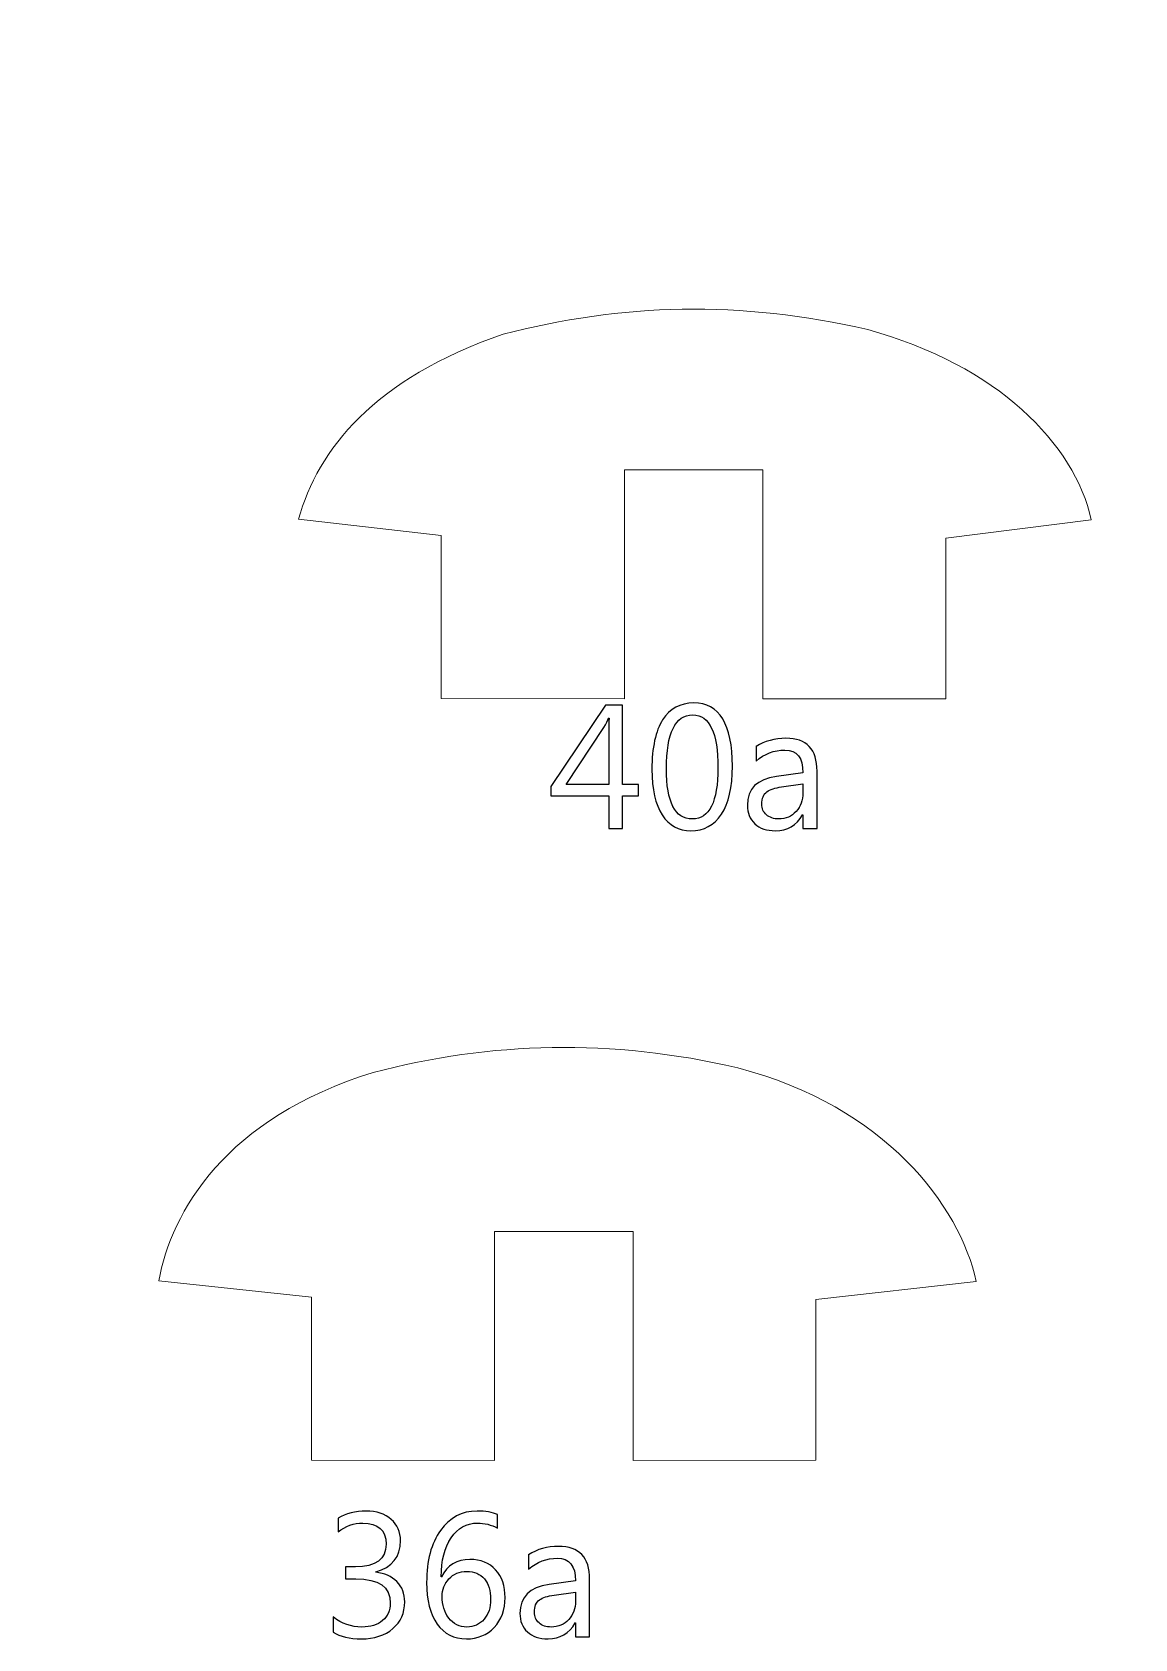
# Model space of a CAD drawing. Header units: centimetres. Extents: x -370 to 378, y -504 to 433.
# Drawn here: x -265.7 to -215.3, y -322.5 to -249 of the extents above; entities that cross this region are included whole.
import ezdxf

# ---------------------------------------------------------------- set-up
doc = ezdxf.new("R2010")
doc.units = ezdxf.units.CM
doc.header["$MEASUREMENT"] = 0
doc.layers.add('Camada 1', color=7, linetype='Continuous')
doc.layers.add('Camada 2', color=20, linetype='Continuous')

msp = doc.modelspace()

# ---------------------------------------------------------------- linework, layer by layer
at = {"layer": 'Camada 1', "lineweight": 9}
for points, knots in [([(-128.908, -216.842), (-128.563, -218.498), (-128.072, -219.595), (-127.194, -221.773), (-127.194, -221.773), (-125.243, -227.462), (-124.128, -230.743), (-130.168, -232.969), (-130.168, -232.969), (-133.271, -233.871), (-135.883, -234.855), (-138.089, -235.907), (-138.089, -235.907), (-149.115, -240.463), (-149.643, -256.886), (-145.418, -267.928), (-145.418, -267.928), (-142.384, -272.867), (-146.707, -278.829), (-150.836, -277.446), (-150.836, -277.446), (-150.836, -277.446), (-192.145, -263.788), (-192.145, -263.788), (-192.145, -263.788), (-190.956, -259.309), (-189.742, -254.974), (-188.144, -250.496), (-188.144, -250.496), (-188.144, -250.496), (-177.782, -254.733), (-177.782, -254.733), (-177.782, -254.733), (-177.782, -254.733), (-175.733, -248.896), (-175.733, -248.896), (-175.733, -248.896), (-175.733, -248.896), (-186.049, -244.443), (-186.049, -244.443), (-186.049, -244.443), (-183.808, -239.594), (-181.887, -234.98), (-179.406, -230.374), (-179.406, -230.374), (-179.406, -230.374), (-168.747, -236.259), (-168.747, -236.259), (-168.747, -236.259), (-168.747, -236.259), (-165.555, -230.971), (-165.555, -230.971), (-165.555, -230.971), (-165.555, -230.971), (-176.148, -224.865), (-176.148, -224.865), (-176.148, -224.865), (-173.717, -220.757), (-171.416, -217.252), (-168.851, -213.522), (-168.851, -213.522), (-168.851, -213.522), (-159.025, -220.007), (-159.025, -220.007), (-159.025, -220.007), (-159.025, -220.007), (-155.666, -214.908), (-155.666, -214.908), (-155.666, -214.908), (-155.666, -214.908), (-164.895, -208.649), (-164.895, -208.649), (-164.895, -208.649), (-162.153, -204.838), (-159.606, -200.762), (-157.083, -196.863), (-157.083, -196.863), (-157.083, -196.863), (-147.01, -203.041), (-147.01, -203.041), (-147.01, -203.041), (-147.01, -203.041), (-144.281, -197.679), (-144.281, -197.679), (-144.281, -197.679), (-144.281, -197.679), (-154.232, -191.158), (-154.232, -191.158), (-154.232, -191.158), (-144.635, -172.279), (-157.723, -157.934), (-172.225, -154.858), (-172.225, -154.858), (-203.205, -148.63), (-229.846, -151.43), (-258.357, -166.905), (-258.357, -166.905), (-277.715, -176.912), (-296.811, -188.87), (-315.752, -200.902), (-315.752, -200.902), (-327.366, -207.187), (-335.37, -213.353), (-348.643, -217.882), (-348.643, -217.882), (-352.766, -219.15), (-355.106, -219.902), (-356.656, -219.088), (-356.656, -219.088), (-362.826, -209.116), (-366.563, -194.395), (-365.78, -161.289), (-365.78, -161.289), (-363.686, -132.786), (-361.571, -118.742), (-355.267, -108.829), (-355.267, -108.829), (-345.347, -103.242), (-312.988, -104.264), (-269.992, -108.517), (-269.992, -108.517), (-239.975, -110.741), (-208.579, -116.505), (-175.44, -115.966), (-175.44, -115.966), (-160.486, -115.484), (-149.122, -96.168), (-134.511, -74.093), (-134.511, -74.093), (-126.586, -75.396), (-120.115, -74.113), (-115.871, -70.496), (-115.871, -70.496), (-111.766, -66.489), (-109.465, -61.748), (-109.549, -56.143), (-109.549, -56.143), (-109.566, -54.543), (-108.448, -53.955), (-106.672, -54.599), (-106.672, -54.599), (-85.196, -59.004), (-64.828, -61.494), (-46.081, -61.353), (-46.081, -61.353), (-46.081, -61.353), (-33.719, -61.576), (-33.719, -61.576), (-33.719, -61.576), (-16.659, -61.895), (-6.172, -65.083), (-3.452, -75.694), (-3.452, -75.694), (-2.822, -78.782), (-2.961, -99.613), (-2.931, -103.622), (-2.931, -103.622), (-2.931, -103.622), (-2.999, -145.584), (-2.999, -145.584), (-2.999, -145.584), (-2.999, -145.584), (-41.961, -145.637), (-41.961, -145.637), (-41.961, -145.637), (-41.961, -145.637), (-41.901, -151.835), (-41.901, -151.835), (-41.901, -151.835), (-41.901, -151.835), (-2.991, -151.942), (-2.991, -151.942), (-2.991, -151.942), (-2.991, -151.942), (-3.171, -204.173), (-3.171, -204.173), (-3.171, -204.173), (-3.171, -204.173), (-14.405, -205.301), (-14.405, -205.301), (-14.405, -205.301), (-14.405, -205.301), (-19.867, -174.688), (-19.867, -174.688), (-19.867, -174.688), (-19.867, -174.688), (-54.73, -179.836), (-54.73, -179.836), (-54.73, -179.836), (-54.73, -179.836), (-48.996, -209.334), (-48.996, -209.334), (-48.996, -209.334), (-48.996, -209.334), (-67.324, -211.218), (-67.324, -211.218), (-67.324, -211.218), (-67.409, -203.904), (-68.256, -196.944), (-70.08, -190.503), (-70.08, -190.503), (-72.539, -181.986), (-75.565, -175.561), (-80.071, -174.099), (-80.071, -174.099), (-80.071, -174.099), (-116.833, -174.104), (-116.833, -174.104), (-116.833, -174.104), (-119.453, -174.241), (-120.63, -178.439), (-119.763, -184.995), (-119.763, -184.995), (-119.071, -192.096), (-114.129, -197.968), (-111.474, -205.409), (-111.474, -205.409), (-109.716, -210.334), (-110.161, -211.286), (-114.056, -211.26), (-114.056, -211.26), (-114.056, -211.26), (-126.213, -211.201), (-126.213, -211.201), (-126.213, -211.201), (-127.842, -211.72), (-129.339, -213.831), (-128.908, -216.842)], [0, 0, 0, 0, 0.017241, 0.017241, 0.017241, 0.017241, 0.034483, 0.034483, 0.034483, 0.034483, 0.051724, 0.051724, 0.051724, 0.051724, 0.068966, 0.068966, 0.068966, 0.068966, 0.086207, 0.086207, 0.086207, 0.086207, 0.103448, 0.103448, 0.103448, 0.103448, 0.12069, 0.12069, 0.12069, 0.12069, 0.137931, 0.137931, 0.137931, 0.137931, 0.155172, 0.155172, 0.155172, 0.155172, 0.172414, 0.172414, 0.172414, 0.172414, 0.189655, 0.189655, 0.189655, 0.189655, 0.206897, 0.206897, 0.206897, 0.206897, 0.224138, 0.224138, 0.224138, 0.224138, 0.241379, 0.241379, 0.241379, 0.241379, 0.258621, 0.258621, 0.258621, 0.258621, 0.275862, 0.275862, 0.275862, 0.275862, 0.293103, 0.293103, 0.293103, 0.293103, 0.310345, 0.310345, 0.310345, 0.310345, 0.327586, 0.327586, 0.327586, 0.327586, 0.344828, 0.344828, 0.344828, 0.344828, 0.362069, 0.362069, 0.362069, 0.362069, 0.37931, 0.37931, 0.37931, 0.37931, 0.396552, 0.396552, 0.396552, 0.396552, 0.413793, 0.413793, 0.413793, 0.413793, 0.431034, 0.431034, 0.431034, 0.431034, 0.448276, 0.448276, 0.448276, 0.448276, 0.465517, 0.465517, 0.465517, 0.465517, 0.482759, 0.482759, 0.482759, 0.482759, 0.5, 0.5, 0.5, 0.5, 0.517241, 0.517241, 0.517241, 0.517241, 0.534483, 0.534483, 0.534483, 0.534483, 0.551724, 0.551724, 0.551724, 0.551724, 0.568966, 0.568966, 0.568966, 0.568966, 0.586207, 0.586207, 0.586207, 0.586207, 0.603448, 0.603448, 0.603448, 0.603448, 0.62069, 0.62069, 0.62069, 0.62069, 0.637931, 0.637931, 0.637931, 0.637931, 0.655172, 0.655172, 0.655172, 0.655172, 0.672414, 0.672414, 0.672414, 0.672414, 0.689655, 0.689655, 0.689655, 0.689655, 0.706897, 0.706897, 0.706897, 0.706897, 0.724138, 0.724138, 0.724138, 0.724138, 0.741379, 0.741379, 0.741379, 0.741379, 0.758621, 0.758621, 0.758621, 0.758621, 0.775862, 0.775862, 0.775862, 0.775862, 0.793103, 0.793103, 0.793103, 0.793103, 0.810345, 0.810345, 0.810345, 0.810345, 0.827586, 0.827586, 0.827586, 0.827586, 0.844828, 0.844828, 0.844828, 0.844828, 0.862069, 0.862069, 0.862069, 0.862069, 0.87931, 0.87931, 0.87931, 0.87931, 0.896552, 0.896552, 0.896552, 0.896552, 0.913793, 0.913793, 0.913793, 0.913793, 0.931034, 0.931034, 0.931034, 0.931034, 0.948276, 0.948276, 0.948276, 0.948276, 0.965517, 0.965517, 0.965517, 0.965517, 1, 1, 1, 1]), ([(-238.661, -269.036), (-238.661, -269.036), (-232.329, -269.036), (-232.329, -269.036), (-232.329, -269.036), (-232.329, -269.036), (-232.333, -279.502), (-232.333, -279.502), (-232.333, -279.502), (-232.333, -279.502), (-223.975, -279.5), (-223.975, -279.5), (-223.975, -279.5), (-223.975, -279.5), (-223.97, -272.158), (-223.97, -272.158), (-223.97, -272.158), (-223.97, -272.158), (-217.318, -271.329), (-217.318, -271.329), (-217.318, -271.329), (-218.091, -267.849), (-221.59, -264.271), (-227.541, -262.632), (-227.541, -262.632), (-233.322, -261.283), (-238.833, -261.431), (-244.213, -262.848), (-244.213, -262.848), (-250.138, -264.884), (-252.664, -268.112), (-253.559, -271.3), (-253.559, -271.3), (-253.559, -271.3), (-247.034, -272.045), (-247.034, -272.045), (-247.034, -272.045), (-247.034, -272.045), (-247.033, -279.487), (-247.033, -279.487), (-247.033, -279.487), (-247.033, -279.487), (-238.66, -279.501), (-238.66, -279.501), (-238.66, -279.501), (-238.66, -279.501), (-238.661, -269.036), (-238.661, -269.036)], [0, 0, 0, 0, 0.076923, 0.076923, 0.076923, 0.076923, 0.153846, 0.153846, 0.153846, 0.153846, 0.230769, 0.230769, 0.230769, 0.230769, 0.307692, 0.307692, 0.307692, 0.307692, 0.384615, 0.384615, 0.384615, 0.384615, 0.461538, 0.461538, 0.461538, 0.461538, 0.538462, 0.538462, 0.538462, 0.538462, 0.615385, 0.615385, 0.615385, 0.615385, 0.692308, 0.692308, 0.692308, 0.692308, 0.769231, 0.769231, 0.769231, 0.769231, 0.846154, 0.846154, 0.846154, 0.846154, 1, 1, 1, 1]), ([(-244.599, -303.838), (-244.599, -303.838), (-238.266, -303.838), (-238.266, -303.838), (-238.266, -303.838), (-238.266, -303.838), (-238.27, -314.304), (-238.27, -314.304), (-238.27, -314.304), (-238.27, -314.304), (-229.912, -314.302), (-229.912, -314.302), (-229.912, -314.302), (-229.912, -314.302), (-229.907, -306.96), (-229.907, -306.96), (-229.907, -306.96), (-229.907, -306.96), (-222.576, -306.131), (-222.576, -306.131), (-222.576, -306.131), (-223.35, -302.651), (-226.706, -298.149), (-233.478, -296.368), (-233.478, -296.368), (-239.259, -295.018), (-244.771, -295.166), (-250.151, -296.584), (-250.151, -296.584), (-256.896, -298.655), (-259.379, -302.95), (-259.952, -306.102), (-259.952, -306.102), (-259.952, -306.102), (-252.972, -306.847), (-252.972, -306.847), (-252.972, -306.847), (-252.972, -306.847), (-252.971, -314.289), (-252.971, -314.289), (-252.971, -314.289), (-252.971, -314.289), (-244.598, -314.303), (-244.598, -314.303), (-244.598, -314.303), (-244.598, -314.303), (-244.599, -303.838), (-244.599, -303.838)], [0, 0, 0, 0, 0.076923, 0.076923, 0.076923, 0.076923, 0.153846, 0.153846, 0.153846, 0.153846, 0.230769, 0.230769, 0.230769, 0.230769, 0.307692, 0.307692, 0.307692, 0.307692, 0.384615, 0.384615, 0.384615, 0.384615, 0.461538, 0.461538, 0.461538, 0.461538, 0.538462, 0.538462, 0.538462, 0.538462, 0.615385, 0.615385, 0.615385, 0.615385, 0.692308, 0.692308, 0.692308, 0.692308, 0.769231, 0.769231, 0.769231, 0.769231, 0.846154, 0.846154, 0.846154, 0.846154, 1, 1, 1, 1])]:
    msp.add_open_spline(points, degree=3, knots=knots, dxfattribs=at)
at = {"layer": 'Camada 2'}
for points, knots in [([(-235.625, -285.533), (-236.184, -285.533), (-236.621, -285.292), (-236.934, -284.812), (-236.934, -284.812), (-237.247, -284.331), (-237.404, -283.636), (-237.404, -282.728), (-237.404, -282.728), (-237.404, -281.729), (-237.24, -280.975), (-236.914, -280.463), (-236.914, -280.463), (-236.587, -279.951), (-236.115, -279.694), (-235.498, -279.694), (-235.498, -279.694), (-234.317, -279.694), (-233.727, -280.659), (-233.727, -282.589), (-233.727, -282.589), (-233.727, -283.546), (-233.894, -284.275), (-234.227, -284.779), (-234.227, -284.779), (-234.56, -285.282), (-235.027, -285.533), (-235.625, -285.533)], [0, 0, 0, 0, 0.125, 0.125, 0.125, 0.125, 0.25, 0.25, 0.25, 0.25, 0.375, 0.375, 0.375, 0.375, 0.5, 0.5, 0.5, 0.5, 0.625, 0.625, 0.625, 0.625, 0.75, 0.75, 0.75, 0.75, 1, 1, 1, 1]), ([(-238.017, -283.936), (-238.017, -283.936), (-238.743, -283.936), (-238.743, -283.936), (-238.743, -283.936), (-238.743, -283.936), (-238.743, -285.436), (-238.743, -285.436), (-238.743, -285.436), (-238.743, -285.436), (-239.38, -285.436), (-239.38, -285.436), (-239.38, -285.436), (-239.38, -285.436), (-239.38, -283.936), (-239.38, -283.936), (-239.38, -283.936), (-239.38, -283.936), (-242.033, -283.936), (-242.033, -283.936), (-242.033, -283.936), (-242.033, -283.936), (-242.033, -283.514), (-242.033, -283.514), (-242.033, -283.514), (-242.033, -283.514), (-239.521, -279.791), (-239.521, -279.791), (-239.521, -279.791), (-239.521, -279.791), (-238.743, -279.791), (-238.743, -279.791), (-238.743, -279.791), (-238.743, -279.791), (-238.743, -283.412), (-238.743, -283.412), (-238.743, -283.412), (-238.743, -283.412), (-238.017, -283.412), (-238.017, -283.412), (-238.017, -283.412), (-238.017, -283.412), (-238.017, -283.936), (-238.017, -283.936)], [0, 0, 0, 0, 0.083333, 0.083333, 0.083333, 0.083333, 0.166667, 0.166667, 0.166667, 0.166667, 0.25, 0.25, 0.25, 0.25, 0.333333, 0.333333, 0.333333, 0.333333, 0.416667, 0.416667, 0.416667, 0.416667, 0.5, 0.5, 0.5, 0.5, 0.583333, 0.583333, 0.583333, 0.583333, 0.666667, 0.666667, 0.666667, 0.666667, 0.75, 0.75, 0.75, 0.75, 0.833333, 0.833333, 0.833333, 0.833333, 1, 1, 1, 1]), ([(-239.38, -283.412), (-239.38, -283.412), (-239.38, -280.972), (-239.38, -280.972), (-239.38, -280.972), (-239.38, -280.799), (-239.375, -280.604), (-239.364, -280.389), (-239.364, -280.389), (-239.364, -280.389), (-239.38, -280.389), (-239.38, -280.389), (-239.38, -280.389), (-239.416, -280.484), (-239.489, -280.628), (-239.597, -280.822), (-239.597, -280.822), (-239.597, -280.822), (-241.333, -283.412), (-241.333, -283.412), (-241.333, -283.412), (-241.333, -283.412), (-239.38, -283.412), (-239.38, -283.412)], [0, 0, 0, 0, 0.142857, 0.142857, 0.142857, 0.142857, 0.285714, 0.285714, 0.285714, 0.285714, 0.428571, 0.428571, 0.428571, 0.428571, 0.571429, 0.571429, 0.571429, 0.571429, 0.714286, 0.714286, 0.714286, 0.714286, 1, 1, 1, 1]), ([(-235.535, -280.242), (-236.34, -280.242), (-236.743, -281.061), (-236.743, -282.698), (-236.743, -282.698), (-236.743, -284.228), (-236.348, -284.993), (-235.557, -284.993), (-235.557, -284.993), (-234.778, -284.993), (-234.388, -284.214), (-234.388, -282.659), (-234.388, -282.659), (-234.388, -281.048), (-234.77, -280.242), (-235.535, -280.242)], [0, 0, 0, 0, 0.2, 0.2, 0.2, 0.2, 0.4, 0.4, 0.4, 0.4, 0.6, 0.6, 0.6, 0.6, 1, 1, 1, 1]), ([(-229.856, -285.436), (-229.856, -285.436), (-230.501, -285.436), (-230.501, -285.436), (-230.501, -285.436), (-230.501, -285.436), (-230.501, -284.806), (-230.501, -284.806), (-230.501, -284.806), (-230.501, -284.806), (-230.517, -284.806), (-230.517, -284.806), (-230.517, -284.806), (-230.798, -285.291), (-231.211, -285.533), (-231.758, -285.533), (-231.758, -285.533), (-232.16, -285.533), (-232.474, -285.427), (-232.701, -285.213), (-232.701, -285.213), (-232.929, -285.001), (-233.041, -284.718), (-233.041, -284.366), (-233.041, -284.366), (-233.041, -283.612), (-232.598, -283.173), (-231.711, -283.049), (-231.711, -283.049), (-231.711, -283.049), (-230.501, -282.88), (-230.501, -282.88), (-230.501, -282.88), (-230.501, -282.191), (-230.778, -281.847), (-231.332, -281.847), (-231.332, -281.847), (-231.817, -281.847), (-232.255, -282.014), (-232.646, -282.347), (-232.646, -282.347), (-232.646, -282.347), (-232.646, -281.686), (-232.646, -281.686), (-232.646, -281.686), (-232.25, -281.433), (-231.794, -281.307), (-231.277, -281.307), (-231.277, -281.307), (-230.329, -281.307), (-229.856, -281.808), (-229.856, -282.812), (-229.856, -282.812), (-229.856, -282.812), (-229.856, -285.436), (-229.856, -285.436)], [0, 0, 0, 0, 0.066667, 0.066667, 0.066667, 0.066667, 0.133333, 0.133333, 0.133333, 0.133333, 0.2, 0.2, 0.2, 0.2, 0.266667, 0.266667, 0.266667, 0.266667, 0.333333, 0.333333, 0.333333, 0.333333, 0.4, 0.4, 0.4, 0.4, 0.466667, 0.466667, 0.466667, 0.466667, 0.533333, 0.533333, 0.533333, 0.533333, 0.6, 0.6, 0.6, 0.6, 0.666667, 0.666667, 0.666667, 0.666667, 0.733333, 0.733333, 0.733333, 0.733333, 0.8, 0.8, 0.8, 0.8, 0.866667, 0.866667, 0.866667, 0.866667, 1, 1, 1, 1]), ([(-230.501, -283.396), (-230.501, -283.396), (-231.474, -283.53), (-231.474, -283.53), (-231.474, -283.53), (-231.774, -283.572), (-232, -283.647), (-232.151, -283.753), (-232.151, -283.753), (-232.304, -283.861), (-232.38, -284.049), (-232.38, -284.32), (-232.38, -284.32), (-232.38, -284.518), (-232.31, -284.679), (-232.169, -284.804), (-232.169, -284.804), (-232.029, -284.929), (-231.841, -284.993), (-231.609, -284.993), (-231.609, -284.993), (-231.287, -284.993), (-231.023, -284.88), (-230.814, -284.655), (-230.814, -284.655), (-230.606, -284.429), (-230.501, -284.144), (-230.501, -283.799), (-230.501, -283.799), (-230.501, -283.799), (-230.501, -283.396), (-230.501, -283.396)], [0, 0, 0, 0, 0.111111, 0.111111, 0.111111, 0.111111, 0.222222, 0.222222, 0.222222, 0.222222, 0.333333, 0.333333, 0.333333, 0.333333, 0.444444, 0.444444, 0.444444, 0.444444, 0.555556, 0.555556, 0.555556, 0.555556, 0.666667, 0.666667, 0.666667, 0.666667, 0.777778, 0.777778, 0.777778, 0.777778, 1, 1, 1, 1]), ([(-251.971, -322.154), (-251.971, -322.154), (-251.971, -321.461), (-251.971, -321.461), (-251.971, -321.461), (-251.585, -321.767), (-251.148, -321.92), (-250.663, -321.92), (-250.663, -321.92), (-250.268, -321.92), (-249.953, -321.822), (-249.718, -321.624), (-249.718, -321.624), (-249.483, -321.427), (-249.366, -321.161), (-249.366, -320.827), (-249.366, -320.827), (-249.366, -320.088), (-249.89, -319.718), (-250.937, -319.718), (-250.937, -319.718), (-250.937, -319.718), (-251.406, -319.718), (-251.406, -319.718), (-251.406, -319.718), (-251.406, -319.718), (-251.406, -319.17), (-251.406, -319.17), (-251.406, -319.17), (-251.406, -319.17), (-250.96, -319.17), (-250.96, -319.17), (-250.96, -319.17), (-250.026, -319.17), (-249.56, -318.823), (-249.56, -318.131), (-249.56, -318.131), (-249.56, -317.49), (-249.916, -317.17), (-250.628, -317.17), (-250.628, -317.17), (-251.026, -317.17), (-251.401, -317.304), (-251.753, -317.573), (-251.753, -317.573), (-251.753, -317.573), (-251.753, -316.944), (-251.753, -316.944), (-251.753, -316.944), (-251.39, -316.729), (-250.961, -316.622), (-250.468, -316.622), (-250.468, -316.622), (-249.992, -316.622), (-249.612, -316.748), (-249.326, -316.999), (-249.326, -316.999), (-249.041, -317.252), (-248.898, -317.575), (-248.898, -317.969), (-248.898, -317.969), (-248.898, -318.712), (-249.276, -319.19), (-250.033, -319.403), (-250.033, -319.403), (-250.033, -319.403), (-250.033, -319.419), (-250.033, -319.419), (-250.033, -319.419), (-249.627, -319.458), (-249.304, -319.6), (-249.065, -319.846), (-249.065, -319.846), (-248.824, -320.092), (-248.705, -320.399), (-248.705, -320.766), (-248.705, -320.766), (-248.705, -321.274), (-248.886, -321.682), (-249.25, -321.994), (-249.25, -321.994), (-249.615, -322.305), (-250.094, -322.46), (-250.69, -322.46), (-250.69, -322.46), (-251.226, -322.46), (-251.654, -322.358), (-251.971, -322.154)], [0, 0, 0, 0, 0.043478, 0.043478, 0.043478, 0.043478, 0.086957, 0.086957, 0.086957, 0.086957, 0.130435, 0.130435, 0.130435, 0.130435, 0.173913, 0.173913, 0.173913, 0.173913, 0.217391, 0.217391, 0.217391, 0.217391, 0.26087, 0.26087, 0.26087, 0.26087, 0.304348, 0.304348, 0.304348, 0.304348, 0.347826, 0.347826, 0.347826, 0.347826, 0.391304, 0.391304, 0.391304, 0.391304, 0.434783, 0.434783, 0.434783, 0.434783, 0.478261, 0.478261, 0.478261, 0.478261, 0.521739, 0.521739, 0.521739, 0.521739, 0.565217, 0.565217, 0.565217, 0.565217, 0.608696, 0.608696, 0.608696, 0.608696, 0.652174, 0.652174, 0.652174, 0.652174, 0.695652, 0.695652, 0.695652, 0.695652, 0.73913, 0.73913, 0.73913, 0.73913, 0.782609, 0.782609, 0.782609, 0.782609, 0.826087, 0.826087, 0.826087, 0.826087, 0.869565, 0.869565, 0.869565, 0.869565, 0.913043, 0.913043, 0.913043, 0.913043, 1, 1, 1, 1]), ([(-244.463, -316.783), (-244.463, -316.783), (-244.463, -317.395), (-244.463, -317.395), (-244.463, -317.395), (-244.754, -317.245), (-245.061, -317.17), (-245.383, -317.17), (-245.383, -317.17), (-245.883, -317.17), (-246.284, -317.393), (-246.585, -317.84), (-246.585, -317.84), (-246.885, -318.286), (-247.035, -318.884), (-247.035, -319.633), (-247.035, -319.633), (-247.035, -319.633), (-247.019, -319.633), (-247.019, -319.633), (-247.019, -319.633), (-246.757, -319.099), (-246.327, -318.831), (-245.729, -318.831), (-245.729, -318.831), (-245.236, -318.831), (-244.845, -318.99), (-244.553, -319.306), (-244.553, -319.306), (-244.261, -319.623), (-244.116, -320.046), (-244.116, -320.577), (-244.116, -320.577), (-244.116, -321.131), (-244.283, -321.584), (-244.616, -321.935), (-244.616, -321.935), (-244.949, -322.286), (-245.373, -322.46), (-245.886, -322.46), (-245.886, -322.46), (-246.453, -322.46), (-246.898, -322.235), (-247.221, -321.783), (-247.221, -321.783), (-247.543, -321.331), (-247.705, -320.697), (-247.705, -319.88), (-247.705, -319.88), (-247.705, -318.889), (-247.494, -318.099), (-247.072, -317.509), (-247.072, -317.509), (-246.649, -316.917), (-246.092, -316.622), (-245.399, -316.622), (-245.399, -316.622), (-245.006, -316.622), (-244.694, -316.675), (-244.463, -316.783)], [0, 0, 0, 0, 0.0625, 0.0625, 0.0625, 0.0625, 0.125, 0.125, 0.125, 0.125, 0.1875, 0.1875, 0.1875, 0.1875, 0.25, 0.25, 0.25, 0.25, 0.3125, 0.3125, 0.3125, 0.3125, 0.375, 0.375, 0.375, 0.375, 0.4375, 0.4375, 0.4375, 0.4375, 0.5, 0.5, 0.5, 0.5, 0.5625, 0.5625, 0.5625, 0.5625, 0.625, 0.625, 0.625, 0.625, 0.6875, 0.6875, 0.6875, 0.6875, 0.75, 0.75, 0.75, 0.75, 0.8125, 0.8125, 0.8125, 0.8125, 0.875, 0.875, 0.875, 0.875, 1, 1, 1, 1]), ([(-240.253, -322.364), (-240.253, -322.364), (-240.898, -322.364), (-240.898, -322.364), (-240.898, -322.364), (-240.898, -322.364), (-240.898, -321.733), (-240.898, -321.733), (-240.898, -321.733), (-240.898, -321.733), (-240.914, -321.733), (-240.914, -321.733), (-240.914, -321.733), (-241.195, -322.219), (-241.608, -322.46), (-242.155, -322.46), (-242.155, -322.46), (-242.557, -322.46), (-242.871, -322.354), (-243.098, -322.141), (-243.098, -322.141), (-243.326, -321.928), (-243.438, -321.646), (-243.438, -321.294), (-243.438, -321.294), (-243.438, -320.54), (-242.995, -320.1), (-242.108, -319.977), (-242.108, -319.977), (-242.108, -319.977), (-240.898, -319.807), (-240.898, -319.807), (-240.898, -319.807), (-240.898, -319.119), (-241.175, -318.775), (-241.729, -318.775), (-241.729, -318.775), (-242.214, -318.775), (-242.652, -318.942), (-243.043, -319.275), (-243.043, -319.275), (-243.043, -319.275), (-243.043, -318.614), (-243.043, -318.614), (-243.043, -318.614), (-242.647, -318.361), (-242.191, -318.235), (-241.674, -318.235), (-241.674, -318.235), (-240.726, -318.235), (-240.253, -318.736), (-240.253, -319.74), (-240.253, -319.74), (-240.253, -319.74), (-240.253, -322.364), (-240.253, -322.364)], [0, 0, 0, 0, 0.066667, 0.066667, 0.066667, 0.066667, 0.133333, 0.133333, 0.133333, 0.133333, 0.2, 0.2, 0.2, 0.2, 0.266667, 0.266667, 0.266667, 0.266667, 0.333333, 0.333333, 0.333333, 0.333333, 0.4, 0.4, 0.4, 0.4, 0.466667, 0.466667, 0.466667, 0.466667, 0.533333, 0.533333, 0.533333, 0.533333, 0.6, 0.6, 0.6, 0.6, 0.666667, 0.666667, 0.666667, 0.666667, 0.733333, 0.733333, 0.733333, 0.733333, 0.8, 0.8, 0.8, 0.8, 0.866667, 0.866667, 0.866667, 0.866667, 1, 1, 1, 1]), ([(-245.873, -319.38), (-246.206, -319.38), (-246.476, -319.493), (-246.683, -319.718), (-246.683, -319.718), (-246.891, -319.946), (-246.995, -320.212), (-246.995, -320.52), (-246.995, -320.52), (-246.995, -320.907), (-246.891, -321.236), (-246.686, -321.51), (-246.686, -321.51), (-246.48, -321.783), (-246.206, -321.92), (-245.865, -321.92), (-245.865, -321.92), (-245.539, -321.92), (-245.276, -321.801), (-245.077, -321.563), (-245.077, -321.563), (-244.877, -321.325), (-244.777, -321.024), (-244.777, -320.658), (-244.777, -320.658), (-244.777, -320.258), (-244.873, -319.946), (-245.065, -319.718), (-245.065, -319.718), (-245.257, -319.493), (-245.526, -319.38), (-245.873, -319.38)], [0, 0, 0, 0, 0.111111, 0.111111, 0.111111, 0.111111, 0.222222, 0.222222, 0.222222, 0.222222, 0.333333, 0.333333, 0.333333, 0.333333, 0.444444, 0.444444, 0.444444, 0.444444, 0.555556, 0.555556, 0.555556, 0.555556, 0.666667, 0.666667, 0.666667, 0.666667, 0.777778, 0.777778, 0.777778, 0.777778, 1, 1, 1, 1]), ([(-240.898, -320.323), (-240.898, -320.323), (-241.871, -320.458), (-241.871, -320.458), (-241.871, -320.458), (-242.171, -320.499), (-242.397, -320.575), (-242.549, -320.681), (-242.549, -320.681), (-242.701, -320.788), (-242.777, -320.977), (-242.777, -321.248), (-242.777, -321.248), (-242.777, -321.446), (-242.707, -321.607), (-242.566, -321.732), (-242.566, -321.732), (-242.426, -321.857), (-242.238, -321.92), (-242.006, -321.92), (-242.006, -321.92), (-241.684, -321.92), (-241.42, -321.807), (-241.211, -321.583), (-241.211, -321.583), (-241.003, -321.357), (-240.898, -321.072), (-240.898, -320.727), (-240.898, -320.727), (-240.898, -320.727), (-240.898, -320.323), (-240.898, -320.323)], [0, 0, 0, 0, 0.111111, 0.111111, 0.111111, 0.111111, 0.222222, 0.222222, 0.222222, 0.222222, 0.333333, 0.333333, 0.333333, 0.333333, 0.444444, 0.444444, 0.444444, 0.444444, 0.555556, 0.555556, 0.555556, 0.555556, 0.666667, 0.666667, 0.666667, 0.666667, 0.777778, 0.777778, 0.777778, 0.777778, 1, 1, 1, 1])]:
    msp.add_open_spline(points, degree=3, knots=knots, dxfattribs=at)
at = {"layer": 'Camada 2', "lineweight": 9}
for points, knots in [([(-235.625, -285.533), (-236.184, -285.533), (-236.621, -285.292), (-236.934, -284.812), (-236.934, -284.812), (-237.247, -284.331), (-237.404, -283.636), (-237.404, -282.728), (-237.404, -282.728), (-237.404, -281.729), (-237.24, -280.975), (-236.914, -280.463), (-236.914, -280.463), (-236.587, -279.951), (-236.115, -279.694), (-235.498, -279.694), (-235.498, -279.694), (-234.317, -279.694), (-233.727, -280.659), (-233.727, -282.589), (-233.727, -282.589), (-233.727, -283.546), (-233.894, -284.275), (-234.227, -284.779), (-234.227, -284.779), (-234.56, -285.282), (-235.027, -285.533), (-235.625, -285.533)], [0, 0, 0, 0, 0.125, 0.125, 0.125, 0.125, 0.25, 0.25, 0.25, 0.25, 0.375, 0.375, 0.375, 0.375, 0.5, 0.5, 0.5, 0.5, 0.625, 0.625, 0.625, 0.625, 0.75, 0.75, 0.75, 0.75, 1, 1, 1, 1]), ([(-238.017, -283.936), (-238.017, -283.936), (-238.743, -283.936), (-238.743, -283.936), (-238.743, -283.936), (-238.743, -283.936), (-238.743, -285.436), (-238.743, -285.436), (-238.743, -285.436), (-238.743, -285.436), (-239.38, -285.436), (-239.38, -285.436), (-239.38, -285.436), (-239.38, -285.436), (-239.38, -283.936), (-239.38, -283.936), (-239.38, -283.936), (-239.38, -283.936), (-242.033, -283.936), (-242.033, -283.936), (-242.033, -283.936), (-242.033, -283.936), (-242.033, -283.514), (-242.033, -283.514), (-242.033, -283.514), (-242.033, -283.514), (-239.521, -279.791), (-239.521, -279.791), (-239.521, -279.791), (-239.521, -279.791), (-238.743, -279.791), (-238.743, -279.791), (-238.743, -279.791), (-238.743, -279.791), (-238.743, -283.412), (-238.743, -283.412), (-238.743, -283.412), (-238.743, -283.412), (-238.017, -283.412), (-238.017, -283.412), (-238.017, -283.412), (-238.017, -283.412), (-238.017, -283.936), (-238.017, -283.936)], [0, 0, 0, 0, 0.083333, 0.083333, 0.083333, 0.083333, 0.166667, 0.166667, 0.166667, 0.166667, 0.25, 0.25, 0.25, 0.25, 0.333333, 0.333333, 0.333333, 0.333333, 0.416667, 0.416667, 0.416667, 0.416667, 0.5, 0.5, 0.5, 0.5, 0.583333, 0.583333, 0.583333, 0.583333, 0.666667, 0.666667, 0.666667, 0.666667, 0.75, 0.75, 0.75, 0.75, 0.833333, 0.833333, 0.833333, 0.833333, 1, 1, 1, 1]), ([(-239.38, -283.412), (-239.38, -283.412), (-239.38, -280.972), (-239.38, -280.972), (-239.38, -280.972), (-239.38, -280.799), (-239.375, -280.604), (-239.364, -280.389), (-239.364, -280.389), (-239.364, -280.389), (-239.38, -280.389), (-239.38, -280.389), (-239.38, -280.389), (-239.416, -280.484), (-239.489, -280.628), (-239.597, -280.822), (-239.597, -280.822), (-239.597, -280.822), (-241.333, -283.412), (-241.333, -283.412), (-241.333, -283.412), (-241.333, -283.412), (-239.38, -283.412), (-239.38, -283.412)], [0, 0, 0, 0, 0.142857, 0.142857, 0.142857, 0.142857, 0.285714, 0.285714, 0.285714, 0.285714, 0.428571, 0.428571, 0.428571, 0.428571, 0.571429, 0.571429, 0.571429, 0.571429, 0.714286, 0.714286, 0.714286, 0.714286, 1, 1, 1, 1]), ([(-235.535, -280.242), (-236.34, -280.242), (-236.743, -281.061), (-236.743, -282.698), (-236.743, -282.698), (-236.743, -284.228), (-236.348, -284.993), (-235.557, -284.993), (-235.557, -284.993), (-234.778, -284.993), (-234.388, -284.214), (-234.388, -282.659), (-234.388, -282.659), (-234.388, -281.048), (-234.77, -280.242), (-235.535, -280.242)], [0, 0, 0, 0, 0.2, 0.2, 0.2, 0.2, 0.4, 0.4, 0.4, 0.4, 0.6, 0.6, 0.6, 0.6, 1, 1, 1, 1]), ([(-229.856, -285.436), (-229.856, -285.436), (-230.501, -285.436), (-230.501, -285.436), (-230.501, -285.436), (-230.501, -285.436), (-230.501, -284.806), (-230.501, -284.806), (-230.501, -284.806), (-230.501, -284.806), (-230.517, -284.806), (-230.517, -284.806), (-230.517, -284.806), (-230.798, -285.291), (-231.211, -285.533), (-231.758, -285.533), (-231.758, -285.533), (-232.16, -285.533), (-232.474, -285.427), (-232.701, -285.213), (-232.701, -285.213), (-232.929, -285.001), (-233.041, -284.718), (-233.041, -284.366), (-233.041, -284.366), (-233.041, -283.612), (-232.598, -283.173), (-231.711, -283.049), (-231.711, -283.049), (-231.711, -283.049), (-230.501, -282.88), (-230.501, -282.88), (-230.501, -282.88), (-230.501, -282.191), (-230.778, -281.847), (-231.332, -281.847), (-231.332, -281.847), (-231.817, -281.847), (-232.255, -282.014), (-232.646, -282.347), (-232.646, -282.347), (-232.646, -282.347), (-232.646, -281.686), (-232.646, -281.686), (-232.646, -281.686), (-232.25, -281.433), (-231.794, -281.307), (-231.277, -281.307), (-231.277, -281.307), (-230.329, -281.307), (-229.856, -281.808), (-229.856, -282.812), (-229.856, -282.812), (-229.856, -282.812), (-229.856, -285.436), (-229.856, -285.436)], [0, 0, 0, 0, 0.066667, 0.066667, 0.066667, 0.066667, 0.133333, 0.133333, 0.133333, 0.133333, 0.2, 0.2, 0.2, 0.2, 0.266667, 0.266667, 0.266667, 0.266667, 0.333333, 0.333333, 0.333333, 0.333333, 0.4, 0.4, 0.4, 0.4, 0.466667, 0.466667, 0.466667, 0.466667, 0.533333, 0.533333, 0.533333, 0.533333, 0.6, 0.6, 0.6, 0.6, 0.666667, 0.666667, 0.666667, 0.666667, 0.733333, 0.733333, 0.733333, 0.733333, 0.8, 0.8, 0.8, 0.8, 0.866667, 0.866667, 0.866667, 0.866667, 1, 1, 1, 1]), ([(-230.501, -283.396), (-230.501, -283.396), (-231.474, -283.53), (-231.474, -283.53), (-231.474, -283.53), (-231.774, -283.572), (-232, -283.647), (-232.151, -283.753), (-232.151, -283.753), (-232.304, -283.861), (-232.38, -284.049), (-232.38, -284.32), (-232.38, -284.32), (-232.38, -284.518), (-232.31, -284.679), (-232.169, -284.804), (-232.169, -284.804), (-232.029, -284.929), (-231.841, -284.993), (-231.609, -284.993), (-231.609, -284.993), (-231.287, -284.993), (-231.023, -284.88), (-230.814, -284.655), (-230.814, -284.655), (-230.606, -284.429), (-230.501, -284.144), (-230.501, -283.799), (-230.501, -283.799), (-230.501, -283.799), (-230.501, -283.396), (-230.501, -283.396)], [0, 0, 0, 0, 0.111111, 0.111111, 0.111111, 0.111111, 0.222222, 0.222222, 0.222222, 0.222222, 0.333333, 0.333333, 0.333333, 0.333333, 0.444444, 0.444444, 0.444444, 0.444444, 0.555556, 0.555556, 0.555556, 0.555556, 0.666667, 0.666667, 0.666667, 0.666667, 0.777778, 0.777778, 0.777778, 0.777778, 1, 1, 1, 1]), ([(-251.971, -322.154), (-251.971, -322.154), (-251.971, -321.461), (-251.971, -321.461), (-251.971, -321.461), (-251.585, -321.767), (-251.148, -321.92), (-250.663, -321.92), (-250.663, -321.92), (-250.268, -321.92), (-249.953, -321.822), (-249.718, -321.624), (-249.718, -321.624), (-249.483, -321.427), (-249.366, -321.161), (-249.366, -320.827), (-249.366, -320.827), (-249.366, -320.088), (-249.89, -319.718), (-250.937, -319.718), (-250.937, -319.718), (-250.937, -319.718), (-251.406, -319.718), (-251.406, -319.718), (-251.406, -319.718), (-251.406, -319.718), (-251.406, -319.17), (-251.406, -319.17), (-251.406, -319.17), (-251.406, -319.17), (-250.96, -319.17), (-250.96, -319.17), (-250.96, -319.17), (-250.026, -319.17), (-249.56, -318.823), (-249.56, -318.131), (-249.56, -318.131), (-249.56, -317.49), (-249.916, -317.17), (-250.628, -317.17), (-250.628, -317.17), (-251.026, -317.17), (-251.401, -317.304), (-251.753, -317.573), (-251.753, -317.573), (-251.753, -317.573), (-251.753, -316.944), (-251.753, -316.944), (-251.753, -316.944), (-251.39, -316.729), (-250.961, -316.622), (-250.468, -316.622), (-250.468, -316.622), (-249.992, -316.622), (-249.612, -316.748), (-249.326, -316.999), (-249.326, -316.999), (-249.041, -317.252), (-248.898, -317.575), (-248.898, -317.969), (-248.898, -317.969), (-248.898, -318.712), (-249.276, -319.19), (-250.033, -319.403), (-250.033, -319.403), (-250.033, -319.403), (-250.033, -319.419), (-250.033, -319.419), (-250.033, -319.419), (-249.627, -319.458), (-249.304, -319.6), (-249.065, -319.846), (-249.065, -319.846), (-248.824, -320.092), (-248.705, -320.399), (-248.705, -320.766), (-248.705, -320.766), (-248.705, -321.274), (-248.886, -321.682), (-249.25, -321.994), (-249.25, -321.994), (-249.615, -322.305), (-250.094, -322.46), (-250.69, -322.46), (-250.69, -322.46), (-251.226, -322.46), (-251.654, -322.358), (-251.971, -322.154)], [0, 0, 0, 0, 0.043478, 0.043478, 0.043478, 0.043478, 0.086957, 0.086957, 0.086957, 0.086957, 0.130435, 0.130435, 0.130435, 0.130435, 0.173913, 0.173913, 0.173913, 0.173913, 0.217391, 0.217391, 0.217391, 0.217391, 0.26087, 0.26087, 0.26087, 0.26087, 0.304348, 0.304348, 0.304348, 0.304348, 0.347826, 0.347826, 0.347826, 0.347826, 0.391304, 0.391304, 0.391304, 0.391304, 0.434783, 0.434783, 0.434783, 0.434783, 0.478261, 0.478261, 0.478261, 0.478261, 0.521739, 0.521739, 0.521739, 0.521739, 0.565217, 0.565217, 0.565217, 0.565217, 0.608696, 0.608696, 0.608696, 0.608696, 0.652174, 0.652174, 0.652174, 0.652174, 0.695652, 0.695652, 0.695652, 0.695652, 0.73913, 0.73913, 0.73913, 0.73913, 0.782609, 0.782609, 0.782609, 0.782609, 0.826087, 0.826087, 0.826087, 0.826087, 0.869565, 0.869565, 0.869565, 0.869565, 0.913043, 0.913043, 0.913043, 0.913043, 1, 1, 1, 1]), ([(-244.463, -316.783), (-244.463, -316.783), (-244.463, -317.395), (-244.463, -317.395), (-244.463, -317.395), (-244.754, -317.245), (-245.061, -317.17), (-245.383, -317.17), (-245.383, -317.17), (-245.883, -317.17), (-246.284, -317.393), (-246.585, -317.84), (-246.585, -317.84), (-246.885, -318.286), (-247.035, -318.884), (-247.035, -319.633), (-247.035, -319.633), (-247.035, -319.633), (-247.019, -319.633), (-247.019, -319.633), (-247.019, -319.633), (-246.757, -319.099), (-246.327, -318.831), (-245.729, -318.831), (-245.729, -318.831), (-245.236, -318.831), (-244.845, -318.99), (-244.553, -319.306), (-244.553, -319.306), (-244.261, -319.623), (-244.116, -320.046), (-244.116, -320.577), (-244.116, -320.577), (-244.116, -321.131), (-244.283, -321.584), (-244.616, -321.935), (-244.616, -321.935), (-244.949, -322.286), (-245.373, -322.46), (-245.886, -322.46), (-245.886, -322.46), (-246.453, -322.46), (-246.898, -322.235), (-247.221, -321.783), (-247.221, -321.783), (-247.543, -321.331), (-247.705, -320.697), (-247.705, -319.88), (-247.705, -319.88), (-247.705, -318.889), (-247.494, -318.099), (-247.072, -317.509), (-247.072, -317.509), (-246.649, -316.917), (-246.092, -316.622), (-245.399, -316.622), (-245.399, -316.622), (-245.006, -316.622), (-244.694, -316.675), (-244.463, -316.783)], [0, 0, 0, 0, 0.0625, 0.0625, 0.0625, 0.0625, 0.125, 0.125, 0.125, 0.125, 0.1875, 0.1875, 0.1875, 0.1875, 0.25, 0.25, 0.25, 0.25, 0.3125, 0.3125, 0.3125, 0.3125, 0.375, 0.375, 0.375, 0.375, 0.4375, 0.4375, 0.4375, 0.4375, 0.5, 0.5, 0.5, 0.5, 0.5625, 0.5625, 0.5625, 0.5625, 0.625, 0.625, 0.625, 0.625, 0.6875, 0.6875, 0.6875, 0.6875, 0.75, 0.75, 0.75, 0.75, 0.8125, 0.8125, 0.8125, 0.8125, 0.875, 0.875, 0.875, 0.875, 1, 1, 1, 1]), ([(-240.253, -322.364), (-240.253, -322.364), (-240.898, -322.364), (-240.898, -322.364), (-240.898, -322.364), (-240.898, -322.364), (-240.898, -321.733), (-240.898, -321.733), (-240.898, -321.733), (-240.898, -321.733), (-240.914, -321.733), (-240.914, -321.733), (-240.914, -321.733), (-241.195, -322.219), (-241.608, -322.46), (-242.155, -322.46), (-242.155, -322.46), (-242.557, -322.46), (-242.871, -322.354), (-243.098, -322.141), (-243.098, -322.141), (-243.326, -321.928), (-243.438, -321.646), (-243.438, -321.294), (-243.438, -321.294), (-243.438, -320.54), (-242.995, -320.1), (-242.108, -319.977), (-242.108, -319.977), (-242.108, -319.977), (-240.898, -319.807), (-240.898, -319.807), (-240.898, -319.807), (-240.898, -319.119), (-241.175, -318.775), (-241.729, -318.775), (-241.729, -318.775), (-242.214, -318.775), (-242.652, -318.942), (-243.043, -319.275), (-243.043, -319.275), (-243.043, -319.275), (-243.043, -318.614), (-243.043, -318.614), (-243.043, -318.614), (-242.647, -318.361), (-242.191, -318.235), (-241.674, -318.235), (-241.674, -318.235), (-240.726, -318.235), (-240.253, -318.736), (-240.253, -319.74), (-240.253, -319.74), (-240.253, -319.74), (-240.253, -322.364), (-240.253, -322.364)], [0, 0, 0, 0, 0.066667, 0.066667, 0.066667, 0.066667, 0.133333, 0.133333, 0.133333, 0.133333, 0.2, 0.2, 0.2, 0.2, 0.266667, 0.266667, 0.266667, 0.266667, 0.333333, 0.333333, 0.333333, 0.333333, 0.4, 0.4, 0.4, 0.4, 0.466667, 0.466667, 0.466667, 0.466667, 0.533333, 0.533333, 0.533333, 0.533333, 0.6, 0.6, 0.6, 0.6, 0.666667, 0.666667, 0.666667, 0.666667, 0.733333, 0.733333, 0.733333, 0.733333, 0.8, 0.8, 0.8, 0.8, 0.866667, 0.866667, 0.866667, 0.866667, 1, 1, 1, 1]), ([(-245.873, -319.38), (-246.206, -319.38), (-246.476, -319.493), (-246.683, -319.718), (-246.683, -319.718), (-246.891, -319.946), (-246.995, -320.212), (-246.995, -320.52), (-246.995, -320.52), (-246.995, -320.907), (-246.891, -321.236), (-246.686, -321.51), (-246.686, -321.51), (-246.48, -321.783), (-246.206, -321.92), (-245.865, -321.92), (-245.865, -321.92), (-245.539, -321.92), (-245.276, -321.801), (-245.077, -321.563), (-245.077, -321.563), (-244.877, -321.325), (-244.777, -321.024), (-244.777, -320.658), (-244.777, -320.658), (-244.777, -320.258), (-244.873, -319.946), (-245.065, -319.718), (-245.065, -319.718), (-245.257, -319.493), (-245.526, -319.38), (-245.873, -319.38)], [0, 0, 0, 0, 0.111111, 0.111111, 0.111111, 0.111111, 0.222222, 0.222222, 0.222222, 0.222222, 0.333333, 0.333333, 0.333333, 0.333333, 0.444444, 0.444444, 0.444444, 0.444444, 0.555556, 0.555556, 0.555556, 0.555556, 0.666667, 0.666667, 0.666667, 0.666667, 0.777778, 0.777778, 0.777778, 0.777778, 1, 1, 1, 1]), ([(-240.898, -320.323), (-240.898, -320.323), (-241.871, -320.458), (-241.871, -320.458), (-241.871, -320.458), (-242.171, -320.499), (-242.397, -320.575), (-242.549, -320.681), (-242.549, -320.681), (-242.701, -320.788), (-242.777, -320.977), (-242.777, -321.248), (-242.777, -321.248), (-242.777, -321.446), (-242.707, -321.607), (-242.566, -321.732), (-242.566, -321.732), (-242.426, -321.857), (-242.238, -321.92), (-242.006, -321.92), (-242.006, -321.92), (-241.684, -321.92), (-241.42, -321.807), (-241.211, -321.583), (-241.211, -321.583), (-241.003, -321.357), (-240.898, -321.072), (-240.898, -320.727), (-240.898, -320.727), (-240.898, -320.727), (-240.898, -320.323), (-240.898, -320.323)], [0, 0, 0, 0, 0.111111, 0.111111, 0.111111, 0.111111, 0.222222, 0.222222, 0.222222, 0.222222, 0.333333, 0.333333, 0.333333, 0.333333, 0.444444, 0.444444, 0.444444, 0.444444, 0.555556, 0.555556, 0.555556, 0.555556, 0.666667, 0.666667, 0.666667, 0.666667, 0.777778, 0.777778, 0.777778, 0.777778, 1, 1, 1, 1])]:
    msp.add_open_spline(points, degree=3, knots=knots, dxfattribs=at)

doc.saveas('drawing.dxf')
